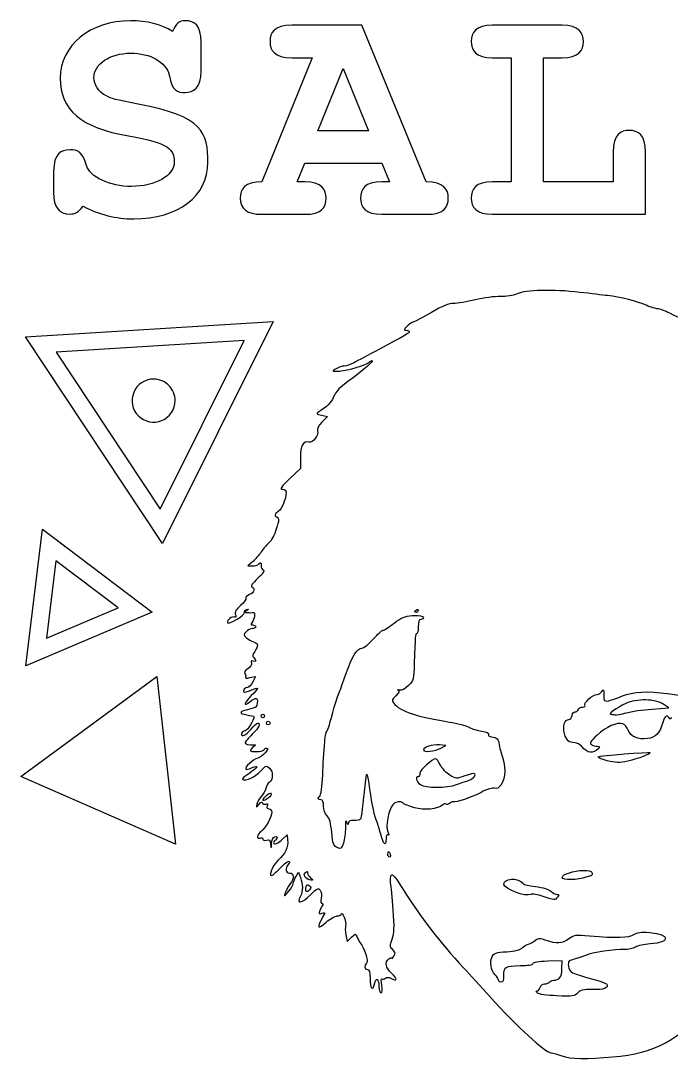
# Model space of a CAD drawing. Header units: millimetres. Extents: x 3 to 91, y 6 to 114.
# Drawn here: x 3.81 to 26.46, y 6.2 to 42.36 of the extents above; entities that cross this region are included whole.
import ezdxf

# ---------------------------------------------------------------- set-up
doc = ezdxf.new("R2010")
doc.units = ezdxf.units.MM
doc.layers.add('Layer_1', color=7, linetype='CONTINUOUS')

msp = doc.modelspace()

# ---------------------------------------------------------------- linework, layer by layer
at = {"layer": 'Layer_1', "color": 7}
for points in [[(17.929562, 36.74623), (15.683071, 42.19877), (13.244668, 42.19877)], [(22.655028, 42.19877), (20.239204, 42.19877)], [(10.088359, 40.61832), (10.088359, 41.61175)], [(13.244668, 41.06988), (13.955869, 41.06988), (12.206089, 36.74623)], [(20.239204, 41.06988), (20.882671, 41.06988), (20.882671, 36.74623), (20.239204, 36.74623)], [(24.438675, 37.78481), (24.438675, 36.74623), (22.011561, 36.74623), (22.011561, 41.06988), (22.655028, 41.06988)], [(25.567565, 35.61734), (25.567565, 37.78481)], [(13.696224, 36.74623), (13.43658, 36.74623), (13.696224, 37.40099), (16.382983, 37.40099), (16.642627, 36.74623), (16.382983, 36.74623)], [(4.951909, 37.11876), (4.951909, 36.3737)], [(12.194801, 35.61734), (13.696224, 35.61734)], [(16.382983, 35.61734), (17.95214, 35.61734)], [(20.239204, 35.61734), (25.567565, 35.61734)], [(14.279749, 28.62338), (14.485421, 28.57893), (14.293184, 28.3805)], [(13.545426, 27.15008), (13.545426, 26.76974), (13.170256, 26.40852)], [(11.873694, 23.51361), (11.710913, 23.37408), (11.86956, 23.37408)], [(11.785844, 19.48543), (11.985832, 19.52781), (11.89023, 19.33712)], [(26.33586, 18.93353), (26.724467, 18.8803), (26.724467, 19.09993)], [(25.792224, 18.39196), (26.382369, 18.43175), (26.200985, 18.55422)], [(18.437634, 17.02977), (18.611267, 17.12589), (18.390092, 17.14449), (18.390092, 17.14449)], [(23.341728, 17.08868), (23.341211, 17.0892)], [(12.924792, 13.86355), (13.078788, 14.01703), (13.098942, 13.83978)], [(14.637349, 14.09558), (14.636316, 14.0961)], [(16.590719, 13.33335), (16.590202, 13.33335)], [(13.387297, 12.55614), (13.474113, 12.71169), (13.547493, 12.52513)], [(13.740763, 12.21094), (13.74128, 12.21094)], [(15.128792, 10.52836), (15.17065, 10.30408), (15.320512, 10.44464)], [(22.653914, 9.34548), (22.656498, 9.62144), (22.161438, 9.6111)]]:
    msp.add_lwpolyline(points, dxfattribs=at)
for points in [[(15.920138, 38.52988), (14.14778, 38.52988), (15.039603, 40.69735)], [(10.325426, 37.42356)], [(18.697207, 36.18179)], [(21.948014, 32.96833)], [(12.591517, 31.887115), (8.739195, 24.151338), (3.966025, 31.35554)], [(11.59161, 31.224168), (5.040373, 30.820224), (8.665242, 25.348551)], [(8.432324, 29.88113)], [(4.562689, 24.653474), (8.385711, 21.769929), (3.977195, 19.900793)], [(5.031395, 23.548633), (4.699632, 20.859392), (7.19457, 21.917206)], [(17.629415, 21.85893)], [(17.436145, 21.64757)], [(8.544759, 19.529815), (9.192265, 13.684184), (3.806038, 16.046313)], [(25.573116, 18.70925)], [(12.238529, 18.21419)], [(12.425081, 17.96511)], [(18.264518, 16.65977)], [(25.71936, 16.87577)], [(12.502079, 15.46294)], [(16.615007, 13.42689)], [(13.776937, 12.73391)], [(23.383069, 12.7768)], [(20.958411, 12.46881)], [(13.778487, 12.26779)], [(25.361243, 10.61621)]]:
    msp.add_lwpolyline(points, close=True, dxfattribs=at)
for points in [[(7.627379, 42.35681), (6.227555, 42.35681), (5.177687, 41.49886), (5.177687, 40.35868)], [(9.094936, 41.98428), (8.699824, 42.23264), (8.203113, 42.35681), (7.627379, 42.35681)], [(9.535203, 42.35681), (9.309425, 42.35681), (9.207825, 42.26651), (9.094936, 41.98428)], [(10.088359, 41.61175), (10.088359, 42.19877), (9.862581, 42.35681), (9.535203, 42.35681)], [(13.244668, 42.19877), (12.623779, 42.19877), (12.488312, 41.93912), (12.488312, 41.63432)], [(20.239204, 42.19877), (19.640892, 42.19877), (19.494136, 41.95041), (19.494136, 41.63432)], [(23.400096, 41.63432), (23.400096, 41.92784), (23.25334, 42.19877), (22.655028, 42.19877)], [(12.488312, 41.63432), (12.488312, 41.32952), (12.635068, 41.06988), (13.244668, 41.06988)], [(19.494136, 41.63432), (19.494136, 41.34081), (19.640892, 41.06988), (20.239204, 41.06988)], [(22.655028, 41.06988), (23.242051, 41.06988), (23.400096, 41.31823), (23.400096, 41.63432)], [(6.351733, 40.36997), (6.351733, 40.85539), (6.916178, 41.22792), (7.627379, 41.22792)], [(7.627379, 41.22792), (8.327291, 41.22792), (8.869158, 40.92312), (8.970758, 40.47157)], [(9.535203, 39.86197), (9.806137, 39.86197), (10.088359, 39.99743), (10.088359, 40.61832)], [(5.177687, 40.35868), (5.177687, 39.25237), (5.888888, 38.63148), (7.559645, 38.34925)], [(6.769422, 39.74908), (6.521066, 39.87326), (6.351733, 40.1329), (6.351733, 40.36997)], [(8.970758, 40.47157), (9.094936, 39.88454), (9.25298, 39.86197), (9.535203, 39.86197)], [(7.898312, 39.45557), (7.051645, 39.61361), (6.9952, 39.63619), (6.769422, 39.74908)], [(10.325426, 37.42356), (10.325426, 38.46214), (10.144803, 39.03788), (7.898312, 39.45557)], [(7.559645, 38.34925), (8.982047, 38.1009), (9.15138, 37.87512), (9.15138, 37.44614)], [(25.00312, 38.54117), (24.709608, 38.54117), (24.438675, 38.41699), (24.438675, 37.78481)], [(25.567565, 37.78481), (25.567565, 38.38312), (25.30792, 38.54117), (25.00312, 38.54117)], [(5.516354, 37.86383), (5.211554, 37.86383), (4.951909, 37.72836), (4.951909, 37.11876)], [(6.092088, 37.32196), (5.945333, 37.82996), (5.775999, 37.86383), (5.516354, 37.86383)], [(7.661245, 36.58819), (6.916178, 36.58819), (6.204977, 36.91556), (6.092088, 37.32196)], [(9.15138, 37.44614), (9.15138, 36.96072), (8.496624, 36.58819), (7.661245, 36.58819)], [(7.740268, 35.4593), (9.286847, 35.4593), (10.325426, 36.24952), (10.325426, 37.42356)], [(12.206089, 36.74623), (11.607778, 36.74623), (11.449733, 36.49787), (11.449733, 36.18179)], [(14.441292, 36.18179), (14.441292, 36.4753), (14.294536, 36.74623), (13.696224, 36.74623)], [(16.382983, 36.74623), (15.784671, 36.74623), (15.637915, 36.49787), (15.637915, 36.18179)], [(18.697207, 36.18179), (18.697207, 36.48659), (18.539163, 36.74623), (17.929562, 36.74623)], [(20.239204, 36.74623), (19.640892, 36.74623), (19.494136, 36.49787), (19.494136, 36.18179)], [(4.951909, 36.3737), (4.951909, 35.8657), (5.132532, 35.62863), (5.527643, 35.62863)], [(11.449733, 36.18179), (11.449733, 35.80925), (11.698089, 35.61734), (12.194801, 35.61734)], [(13.696224, 35.61734), (14.271958, 35.61734), (14.441292, 35.85441), (14.441292, 36.18179)], [(15.637915, 36.18179), (15.637915, 35.87698), (15.807249, 35.61734), (16.382983, 35.61734)], [(17.95214, 35.61734), (18.527874, 35.61734), (18.697207, 35.85441), (18.697207, 36.18179)], [(19.494136, 36.18179), (19.494136, 35.87698), (19.66347, 35.61734), (20.239204, 35.61734)], [(5.527643, 35.62863), (5.708266, 35.62863), (5.787288, 35.67383), (5.979199, 35.89956)], [(5.979199, 35.89956), (6.532355, 35.60605), (7.130667, 35.4593), (7.740268, 35.4593)], [(21.948014, 32.96833), (21.559635, 32.95969), (21.249925, 32.92014), (21.09432, 32.85154)], [(23.275065, 32.90012), (22.803701, 32.9548), (22.336394, 32.97698), (21.948014, 32.96833)], [(19.638078, 32.6407), (19.347428, 32.5709), (19.005611, 32.51382), (18.878951, 32.51358)], [(20.508309, 32.75542), (20.320229, 32.76242), (19.928738, 32.71039), (19.638078, 32.6407)], [(21.09432, 32.85154), (20.94232, 32.78454), (20.721119, 32.74799), (20.508309, 32.75542)], [(24.238831, 32.78798), (24.084951, 32.80608), (23.651215, 32.85647), (23.275065, 32.90012)], [(25.592753, 32.4495), (25.289733, 32.58354), (24.68066, 32.736), (24.238831, 32.78798)], [(18.113623, 32.20507), (17.819393, 32.03576), (17.528504, 31.88158), (17.466634, 31.86194)], [(18.878951, 32.51358), (18.716901, 32.51327), (18.490043, 32.42164), (18.113623, 32.20507)], [(25.989628, 32.32651), (25.924428, 32.32651), (25.745713, 32.38188), (25.592753, 32.4495)], [(26.410274, 32.17303), (26.243884, 32.25733), (26.054808, 32.32651), (25.989628, 32.32651)], [(17.466634, 31.86194), (17.404734, 31.84234), (17.303975, 31.77085), (17.242875, 31.70329)], [(27.312545, 31.83507), (27.355645, 31.76527), (26.816394, 31.96723), (26.410274, 32.17303)], [(17.337443, 31.53379), (17.337023, 31.47889), (17.159219, 31.37423), (16.28066, 30.91006)], [(17.242875, 31.70329), (17.142485, 31.59236), (17.141427, 31.5803), (17.234607, 31.5803)], [(17.234607, 31.5803), (17.291207, 31.5803), (17.337663, 31.55939), (17.337443, 31.53379)], [(16.28066, 30.91006), (15.92161, 30.72037), (15.531373, 30.51388), (15.413013, 30.45117)], [(14.912785, 30.16178), (15.198605, 30.17548), (15.829578, 30.36311), (15.935978, 30.46616)], [(15.413013, 30.45117), (15.294653, 30.38847), (15.140625, 30.33611), (15.070915, 30.3349)], [(16.042948, 30.52352), (16.116648, 30.52352), (15.730277, 30.17916), (15.348417, 29.90444)], [(15.935978, 30.46616), (15.968478, 30.49766), (16.016528, 30.52352), (16.042948, 30.52352)], [(14.788761, 30.24033), (14.636742, 30.15023), (14.639135, 30.14858), (14.912785, 30.16178)], [(15.070915, 30.3349), (15.001215, 30.3339), (14.874241, 30.29103), (14.788761, 30.24033)], [(8.432324, 29.88113), (8.128977, 29.88113), (7.8555, 29.698399), (7.739414, 29.418143)], [(8.962654, 29.66146), (8.822001, 29.802113), (8.631236, 29.88113), (8.432324, 29.88113)], [(9.182324, 29.13113), (9.182324, 29.330043), (9.103306, 29.520808), (8.962654, 29.66146)], [(15.348417, 29.90444), (14.892788, 29.57665), (14.789113, 29.47199), (14.689543, 29.23936)], [(7.739414, 29.418143), (7.623328, 29.137887), (7.687495, 28.815299), (7.901993, 28.6008)], [(8.719336, 28.438221), (8.999592, 28.554306), (9.182324, 28.827784), (9.182324, 29.13113)], [(14.689543, 29.23936), (14.611543, 29.05713), (14.476144, 28.92211), (14.189315, 28.74068)], [(7.901993, 28.6008), (8.116492, 28.386302), (8.43908, 28.322135), (8.719336, 28.438221)], [(14.189315, 28.74068), (14.084605, 28.67448), (14.093149, 28.66354), (14.279749, 28.62338)], [(14.293184, 28.3805), (14.172495, 28.25598), (14.114922, 28.14524), (14.138672, 28.08336)], [(14.138672, 28.08336), (14.195572, 27.935), (13.984013, 27.64797), (13.844633, 27.68442)], [(13.844633, 27.68442), (13.643143, 27.73712), (13.545426, 27.56222), (13.545426, 27.15008)], [(13.170256, 26.40852), (12.877886, 26.12685), (12.823202, 26.04731), (12.921692, 26.04731)], [(12.921692, 26.04731), (13.000692, 26.04731), (13.047486, 26.00628), (13.047266, 25.93827)], [(13.047266, 25.93827), (13.046526, 25.6971), (12.913483, 25.37324), (12.771313, 25.26648)], [(12.771313, 25.26648), (12.638124, 25.16645), (12.63242, 25.14485), (12.71912, 25.08147)], [(12.71912, 25.08147), (12.80812, 25.01637), (12.806368, 24.97691), (12.705168, 24.65514)], [(12.705168, 24.65514), (12.643768, 24.46004), (12.534452, 24.25295), (12.461772, 24.19471)], [(12.182719, 23.87121), (12.102119, 23.75153), (11.963124, 23.59038), (11.873694, 23.51361)], [(12.461772, 24.19471), (12.389072, 24.13651), (12.263339, 23.9909), (12.182719, 23.87121)], [(12.10262, 23.44798), (12.16062, 23.50598), (12.177551, 23.49354), (12.177551, 23.39114)], [(11.86956, 23.37408), (11.95676, 23.37389), (12.06158, 23.40698), (12.10262, 23.44798)], [(12.255066, 23.22681), (12.304366, 23.20601), (12.230481, 23.09976), (12.053011, 22.93587)], [(12.177551, 23.39114), (12.177551, 23.31874), (12.212366, 23.24483), (12.255066, 23.22681)], [(12.053011, 22.93587), (11.879541, 22.77569), (11.802766, 22.66619), (11.850956, 22.64751)], [(11.850956, 22.64751), (11.983406, 22.59621), (11.936507, 22.44079), (11.769307, 22.37725)], [(11.648385, 22.25529), (11.669285, 22.22149), (11.58625, 22.10637), (11.4639, 21.99897)], [(11.769307, 22.37725), (11.681808, 22.34395), (11.627505, 22.28904), (11.648385, 22.25529)], [(11.002946, 21.39694), (11.034046, 21.30694), (11.623723, 21.66882), (11.602393, 21.76488)], [(11.4639, 21.99897), (11.29846, 21.85372), (11.251645, 21.77149), (11.280965, 21.6791)], [(11.602393, 21.76488), (11.593393, 21.80328), (11.628607, 21.84767), (11.679907, 21.86307)], [(11.679907, 21.82483), (11.600907, 21.76893), (11.605613, 21.75793), (11.710913, 21.75093)], [(11.679907, 21.86307), (11.762807, 21.88807), (11.762807, 21.88342), (11.679907, 21.82483)], [(11.710913, 21.75093), (11.779313, 21.74693), (11.86804, 21.74694), (11.9078, 21.75144)], [(11.9078, 21.75144), (11.9883, 21.76144), (11.949823, 21.5272), (11.849923, 21.39953)], [(17.522961, 21.78503), (17.522961, 21.80013), (17.55129, 21.82998), (17.58549, 21.85118)], [(17.58549, 21.75765), (17.55129, 21.75765), (17.522961, 21.76993), (17.522961, 21.78503)], [(17.58549, 21.85118), (17.60259, 21.86178), (17.61814, 21.86388), (17.629415, 21.85893)], [(17.647502, 21.82379), (17.647502, 21.78759), (17.61969, 21.75765), (17.58549, 21.75765)], [(17.629415, 21.85893), (17.64069, 21.85398), (17.647502, 21.84199), (17.647502, 21.82379)], [(11.260295, 21.59176), (11.179895, 21.64146), (10.972686, 21.48464), (11.002946, 21.39694)], [(11.280965, 21.6791), (11.303965, 21.6064), (11.295295, 21.57015), (11.260295, 21.59176)], [(11.849923, 21.39953), (11.806723, 21.34433), (11.818014, 21.32201), (11.889714, 21.32201)], [(16.42122, 21.13598), (16.45682, 21.13598), (16.6321, 21.2487), (16.81086, 21.38661)], [(16.81086, 21.38661), (17.046742, 21.56859), (17.189159, 21.63726), (17.436145, 21.64757)], [(17.436145, 21.64757), (17.518474, 21.65101), (17.612074, 21.64834), (17.725016, 21.64086)], [(17.741036, 21.50908), (17.673736, 21.50908), (17.647502, 21.44011), (17.647502, 21.26052)], [(17.725016, 21.64086), (17.857376, 21.63186), (17.872306, 21.50908), (17.741036, 21.50908)], [(11.657686, 21.08327), (11.561186, 20.9766), (11.561788, 20.96258), (11.663888, 20.87295)], [(11.876278, 21.19747), (11.813178, 21.19747), (11.714556, 21.14613), (11.657686, 21.08327)], [(11.990999, 21.25948), (11.990999, 21.22528), (11.939388, 21.19747), (11.876278, 21.19747)], [(11.889714, 21.32201), (11.945113, 21.32201), (11.990999, 21.29368), (11.990999, 21.25948)], [(16.084806, 20.82644), (16.234106, 20.99666), (16.3856, 21.13598), (16.42122, 21.13598)], [(17.597892, 21.01144), (17.546592, 21.01144), (17.540542, 20.93987), (17.510042, 19.97429)], [(17.647502, 21.26052), (17.647502, 21.12374), (17.625192, 21.01144), (17.597892, 21.01144)], [(11.663888, 20.87295), (11.723987, 20.82015), (11.836028, 20.7579), (11.912968, 20.73445)], [(11.912968, 20.73445), (12.078608, 20.68395), (12.089619, 20.5934), (11.952759, 20.39804)], [(15.688965, 20.51534), (15.758865, 20.51608), (15.932276, 20.65253), (16.084806, 20.82644)], [(11.952759, 20.39804), (11.878859, 20.29251), (11.870236, 20.23617), (11.921236, 20.18513)], [(15.128792, 19.61256), (15.328012, 20.20562), (15.518405, 20.51286), (15.688965, 20.51534)], [(11.839587, 19.99651), (11.862787, 19.93601), (11.817277, 19.86244), (11.715047, 19.79549)], [(11.896948, 20.05594), (11.831048, 20.08124), (11.813887, 20.06301), (11.839587, 19.99651)], [(11.921236, 20.18513), (12.020536, 20.08583), (12.007148, 20.01366), (11.896948, 20.05594)], [(17.510042, 19.97429), (17.493142, 19.43855), (17.480701, 19.3918), (17.309021, 19.21258)], [(11.715047, 19.79549), (11.599327, 19.71969), (11.571405, 19.66831), (11.616345, 19.61411)], [(11.616345, 19.61411), (11.650845, 19.57251), (11.658282, 19.51662), (11.632882, 19.49008)], [(14.904517, 18.99089), (14.935817, 19.05929), (15.036902, 19.33899), (15.128792, 19.61256)], [(11.632882, 19.49008), (11.607582, 19.46358), (11.676154, 19.46153), (11.785844, 19.48543)], [(11.89023, 19.33712), (11.83793, 19.23213), (11.75665, 19.14644), (11.70988, 19.14644)], [(17.309021, 19.21258), (17.183791, 19.08185), (17.085966, 19.03123), (16.998446, 19.05238)], [(11.70988, 19.14644), (11.62068, 19.14644), (11.52314, 19.03346), (11.57087, 18.98572)], [(11.835453, 18.86222), (11.580864, 18.60764), (11.54377, 18.45697), (11.78171, 18.64414)], [(11.57087, 18.98572), (11.58617, 18.97042), (11.700695, 19.0007), (11.825635, 19.0529)], [(11.78171, 18.64414), (12.00066, 18.81637), (12.065222, 18.80684), (12.041642, 18.60487)], [(11.825635, 19.0529), (11.950565, 19.1051), (12.053011, 19.13258), (12.053011, 19.11388)], [(12.053011, 19.11388), (12.053011, 19.09518), (11.955153, 18.98191), (11.835453, 18.86222)], [(14.555701, 17.84109), (14.607801, 18.08325), (14.841247, 18.85268), (14.904517, 18.99089)], [(16.867187, 18.85808), (16.727258, 18.72839), (16.715536, 18.69191), (16.786056, 18.60693)], [(16.950903, 19.04618), (17.008203, 19.02008), (16.983887, 18.96634), (16.867187, 18.85808)], [(16.998446, 19.05238), (16.928046, 19.06938), (16.906703, 19.06668), (16.950903, 19.04618)], [(23.456449, 18.53149), (23.405449, 18.61409), (23.726866, 18.89262), (23.877096, 18.8958)], [(23.877096, 18.8958), (23.935295, 18.8968), (24.011228, 18.94656), (24.046077, 19.00639)], [(24.046077, 19.00639), (24.097277, 19.09429), (24.110107, 19.07067), (24.111707, 18.88134)], [(24.111707, 18.88134), (24.112707, 18.65838), (24.121636, 18.64832), (24.284306, 18.68393)], [(24.284306, 18.68393), (24.378306, 18.70453), (24.59496, 18.78081), (24.76593, 18.85291)], [(24.76593, 18.85291), (25.10862, 18.9974), (25.666531, 19.02581), (26.33586, 18.93353)], [(12.041642, 18.60487), (12.025142, 18.46368), (11.981875, 18.42805), (11.774475, 18.38524)], [(16.786056, 18.60693), (17.033645, 18.30861), (17.536108, 18.13717), (18.735807, 17.94134)], [(23.220288, 18.36871), (23.240088, 18.42031), (23.310615, 18.46276), (23.377384, 18.46276)], [(23.377384, 18.46276), (23.450484, 18.46276), (23.482159, 18.48989), (23.456449, 18.53149)], [(24.877551, 18.58316), (24.551002, 18.42762), (24.244765, 18.21368), (24.348385, 18.21368)], [(25.573116, 18.70925), (25.325394, 18.71461), (25.066466, 18.67316), (24.877551, 18.58316)], [(26.200985, 18.55422), (26.05741, 18.6514), (25.820838, 18.7039), (25.573116, 18.70925)], [(11.774475, 18.38524), (11.421425, 18.31244), (11.38361, 18.23722), (11.67629, 18.19042)], [(11.928471, 18.12738), (11.928471, 17.99625), (11.718632, 17.66278), (11.619963, 17.63697)], [(11.67629, 18.19042), (11.8152, 18.16822), (11.928471, 18.13978), (11.928471, 18.12738)], [(12.176001, 18.15166), (12.176001, 18.18586), (12.204329, 18.21419), (12.238529, 18.21419)], [(12.238529, 18.08965), (12.204329, 18.08965), (12.176001, 18.11746), (12.176001, 18.15166)], [(12.238529, 18.21419), (12.272729, 18.21419), (12.300541, 18.18586), (12.300541, 18.15166)], [(12.300541, 18.15166), (12.300541, 18.11746), (12.272729, 18.08965), (12.238529, 18.08965)], [(22.898861, 18.02764), (22.946561, 18.02764), (22.995174, 18.09018), (23.006864, 18.16717)], [(23.006864, 18.16717), (23.018664, 18.24407), (23.063283, 18.30006), (23.106083, 18.29119)], [(23.106083, 18.29119), (23.148983, 18.28219), (23.200518, 18.31711), (23.220288, 18.36871)], [(24.348385, 18.21368), (24.384385, 18.21368), (24.451156, 18.20235), (24.496696, 18.18835)], [(24.496696, 18.18835), (24.542196, 18.17435), (24.719491, 18.2055), (24.89047, 18.2576)], [(24.89047, 18.2576), (25.06144, 18.3097), (25.467374, 18.37018), (25.792224, 18.39196)], [(26.38702, 18.08293), (26.30842, 18.21003), (26.232278, 18.15334), (26.166878, 17.9186)], [(26.475903, 18.08965), (26.442603, 18.03565), (26.41742, 18.03403), (26.38702, 18.08293)], [(11.820984, 17.68503), (11.926944, 17.80471), (12.03647, 17.90258), (12.06438, 17.90258)], [(12.06438, 17.90258), (12.179, 17.90258), (12.100719, 17.74924), (11.866459, 17.51501)], [(12.362553, 17.9031), (12.362553, 17.9373), (12.390881, 17.96511), (12.425081, 17.96511)], [(12.425081, 17.84109), (12.390881, 17.84109), (12.362553, 17.8689), (12.362553, 17.9031)], [(12.425081, 17.96511), (12.459281, 17.96511), (12.487093, 17.9373), (12.487093, 17.9031)], [(12.487093, 17.9031), (12.487093, 17.8689), (12.459281, 17.84109), (12.425081, 17.84109)], [(14.465267, 17.6132), (14.496567, 17.6529), (14.537301, 17.7556), (14.555701, 17.84109)], [(18.735807, 17.94134), (19.009367, 17.89674), (19.316256, 17.81464), (19.417936, 17.75892)], [(19.417936, 17.75892), (19.519606, 17.70322), (19.720094, 17.63992), (19.863904, 17.61836)], [(22.743831, 17.5362), (22.672431, 17.80158), (22.743671, 18.02764), (22.898861, 18.02764)], [(24.774715, 17.87881), (24.575655, 17.94201), (24.192326, 17.7743), (23.880196, 17.48711)], [(24.964368, 17.65505), (24.925768, 17.75738), (24.840465, 17.85794), (24.774715, 17.87881)], [(26.166878, 17.9186), (26.067678, 17.56246), (25.91265, 17.4012), (25.633061, 17.36463)], [(11.493355, 17.53568), (11.493355, 17.40651), (11.629014, 17.46812), (11.820984, 17.68503)], [(11.619963, 17.63697), (11.550163, 17.61877), (11.493355, 17.57313), (11.493355, 17.53568)], [(11.866459, 17.51501), (11.729679, 17.37824), (11.617896, 17.24185), (11.617896, 17.21167)], [(14.32109, 16.10011), (14.38699, 17.33247), (14.406737, 17.53891), (14.465267, 17.6132)], [(19.863904, 17.61836), (20.028084, 17.59376), (20.115191, 17.55184), (20.097481, 17.50571)], [(20.097481, 17.50571), (20.081681, 17.46451), (20.128722, 17.42769), (20.204451, 17.42199)], [(20.204451, 17.42199), (20.376561, 17.40909), (20.447029, 17.33725), (20.471619, 17.15017)], [(23.113835, 17.2189), (22.899275, 17.2189), (22.808141, 17.2974), (22.743831, 17.5362)], [(23.880196, 17.48711), (23.638726, 17.26494), (23.601851, 17.20444), (23.678141, 17.15586)], [(25.633061, 17.36463), (25.297611, 17.32073), (25.049878, 17.42852), (24.964368, 17.65505)], [(11.617896, 17.21167), (11.617896, 17.15787), (11.743981, 17.13321), (11.928471, 17.15121)], [(11.912968, 17.07369), (11.853068, 17.02629), (11.803931, 16.97), (11.803931, 16.94812)], [(11.928471, 17.15121), (12.002071, 17.15821), (11.998868, 17.14189), (11.912968, 17.07369)], [(12.368754, 17.03235), (12.492004, 17.03235), (12.217602, 16.71836), (12.060763, 16.67992)], [(12.270569, 16.97034), (12.291769, 17.00454), (12.335754, 17.03235), (12.368754, 17.03235)], [(18.390092, 17.14449), (18.140762, 17.16539), (17.834054, 17.06894), (17.834054, 16.96982)], [(17.834054, 16.96982), (17.834054, 16.87612), (18.232274, 16.91577), (18.437634, 17.02977)], [(20.471619, 17.15017), (20.482419, 17.06818), (20.505495, 16.9591), (20.523295, 16.90781)], [(23.341211, 17.0892), (23.276411, 17.1607), (23.174135, 17.2189), (23.113835, 17.2189)], [(23.914819, 17.01117), (23.7266, 16.82296), (23.562047, 16.84524), (23.341728, 17.08868)], [(23.678141, 17.15586), (23.729441, 17.12316), (23.822557, 17.096), (23.884847, 17.0954)], [(23.884847, 17.0954), (23.979447, 17.09466), (23.984319, 17.08077), (23.914819, 17.01117)], [(12.060763, 16.67992), (11.890333, 16.63812), (11.585764, 16.36013), (11.645284, 16.30061)], [(11.803931, 16.94812), (11.803931, 16.88272), (12.228949, 16.90304), (12.270569, 16.97034)], [(18.264518, 16.65977), (18.144888, 16.65977), (17.709513, 16.26893), (17.709513, 16.1616)], [(18.421098, 16.44066), (18.356198, 16.56115), (18.285798, 16.65977), (18.264518, 16.65977)], [(20.523295, 16.90781), (20.707575, 16.37418), (20.706634, 16.02859), (20.520194, 15.74044)], [(24.223844, 16.59465), (24.027755, 16.64575), (23.887882, 16.70535), (23.912752, 16.72746)], [(23.912752, 16.72746), (23.959252, 16.76886), (25.68244, 16.91028), (25.71936, 16.87577)], [(25.71936, 16.87577), (25.76366, 16.83437), (25.306599, 16.65977), (24.952999, 16.58277)], [(11.599292, 15.92493), (11.740742, 15.90483), (12.062358, 16.09975), (12.246798, 16.31715)], [(11.645284, 16.30061), (11.664184, 16.28171), (11.753155, 16.29993), (11.843205, 16.34092)], [(11.843205, 16.34092), (12.118774, 16.46648), (12.078042, 16.3717), (11.762073, 16.1523)], [(12.246798, 16.31715), (12.347438, 16.43578), (12.356861, 16.43631), (12.47314, 16.3311)], [(12.47314, 16.3311), (12.60551, 16.21131), (12.594994, 15.91957), (12.455054, 15.83656)], [(18.753377, 16.08874), (18.635467, 16.16154), (18.485988, 16.32017), (18.421098, 16.44066)], [(24.952999, 16.58277), (24.636309, 16.51387), (24.526904, 16.51565), (24.223844, 16.59465)], [(11.762073, 16.1523), (11.503543, 15.97283), (11.481072, 15.94175), (11.599292, 15.92493)], [(14.224455, 15.36424), (14.256655, 15.37564), (14.29999, 15.70686), (14.32109, 16.10011)], [(15.807821, 15.92906), (15.714721, 14.99541), (15.666125, 14.60848), (15.636255, 14.56015)], [(15.96285, 15.61797), (15.88695, 16.16029), (15.840271, 16.25453), (15.807821, 15.92906)], [(17.647502, 16.03758), (17.534152, 16.03758), (17.583066, 15.85997), (17.723466, 15.76163)], [(17.709513, 16.1616), (17.709513, 16.0934), (17.681702, 16.03758), (17.647502, 16.03758)], [(19.274276, 16.06652), (18.973006, 15.95818), (18.964117, 15.95858), (18.753377, 16.08874)], [(19.617924, 16.1399), (19.597624, 16.1602), (19.442856, 16.12712), (19.274276, 16.06652)], [(19.370911, 15.89444), (19.5234, 15.93084), (19.675734, 16.08209), (19.617924, 16.1399)], [(12.337231, 15.62934), (12.314931, 15.54054), (12.244512, 15.41153), (12.180652, 15.34305)], [(12.455054, 15.83656), (12.412554, 15.81136), (12.359511, 15.71817), (12.337231, 15.62934)], [(16.215031, 14.45215), (16.126931, 14.65685), (16.04344, 15.04181), (15.96285, 15.61797)], [(17.723466, 15.76163), (17.904926, 15.63453), (18.648645, 15.63718), (18.983854, 15.76576)], [(18.983854, 15.76576), (19.120634, 15.81836), (19.295011, 15.87634), (19.370911, 15.89444)], [(20.310388, 15.63657), (20.238688, 15.65937), (20.051038, 15.60125), (19.835999, 15.48929)], [(20.520194, 15.74044), (20.456995, 15.64274), (20.392298, 15.61058), (20.310388, 15.63657)], [(12.180652, 15.34305), (12.116852, 15.27455), (12.04939, 15.15808), (12.03079, 15.08415)], [(12.425081, 15.29189), (12.226382, 15.14201), (12.174837, 15.19355), (12.349117, 15.36785)], [(12.349117, 15.36785), (12.404692, 15.42343), (12.464552, 15.45942), (12.502079, 15.46294)], [(12.531018, 15.45519), (12.557118, 15.42909), (12.509531, 15.35556), (12.425081, 15.29189)], [(12.502079, 15.46294), (12.514588, 15.46411), (12.524498, 15.46171), (12.531018, 15.45519)], [(14.259078, 15.22988), (14.156848, 15.22988), (14.130735, 15.33107), (14.224455, 15.36424)], [(14.352096, 15.0118), (14.352096, 15.16379), (14.324178, 15.22988), (14.259078, 15.22988)], [(17.121952, 15.11051), (17.028252, 15.20021), (16.866562, 15.17651), (16.765902, 15.05831)], [(19.835999, 15.48929), (19.487359, 15.30786), (18.973866, 15.13251), (18.868616, 15.15857)], [(12.03079, 15.08415), (11.99729, 14.95111), (11.998052, 14.95078), (12.094352, 15.07382)], [(12.094352, 15.07382), (12.157952, 15.15512), (12.201129, 15.17244), (12.219409, 15.12394)], [(12.219409, 15.12394), (12.234709, 15.08314), (12.287711, 15.06567), (12.337231, 15.08467)], [(12.337231, 15.08467), (12.400331, 15.10887), (12.415908, 15.08874), (12.388908, 15.01904)], [(12.388908, 15.01904), (12.363308, 14.95254), (12.383903, 14.91879), (12.450403, 14.91879)], [(12.450403, 14.91879), (12.505303, 14.91879), (12.550138, 14.86837), (12.550138, 14.80717)], [(14.473535, 14.67281), (14.399235, 14.74711), (14.352096, 14.8788), (14.352096, 15.0118)], [(16.765902, 15.05831), (16.610752, 14.87607), (16.499398, 14.28036), (16.589168, 14.11263)], [(17.514693, 14.95651), (17.331353, 15.01021), (17.154442, 15.07944), (17.121952, 15.11051)], [(18.501196, 15.0547), (18.314926, 14.90011), (17.861253, 14.85508), (17.514693, 14.95651)], [(18.622636, 15.08312), (18.600936, 15.10482), (18.546166, 15.0921), (18.501196, 15.0547)], [(18.738908, 15.10741), (18.696608, 15.07231), (18.644336, 15.06152), (18.622636, 15.08312)], [(18.868616, 15.15857), (18.839416, 15.16557), (18.781178, 15.14251), (18.738908, 15.10741)], [(12.550138, 14.80717), (12.550138, 14.64259), (12.325975, 14.23235), (12.180135, 14.1302)], [(14.636316, 14.0961), (14.606416, 14.42599), (14.561505, 14.58484), (14.473535, 14.67281)], [(15.160315, 14.45215), (15.120715, 14.54285), (15.107439, 14.49211), (15.111739, 14.26405)], [(15.411979, 14.51416), (15.277579, 14.52216), (15.221819, 14.49661), (15.218709, 14.42631)], [(15.636255, 14.56015), (15.616755, 14.52865), (15.515899, 14.50796), (15.411979, 14.51416)], [(12.180135, 14.1302), (12.032165, 14.02656), (12.005469, 13.84731), (12.146029, 13.90128)], [(15.111739, 14.26405), (15.114739, 14.0921), (15.084126, 13.85), (15.043526, 13.72661)], [(15.218709, 14.42631), (15.215709, 14.35291), (15.200715, 14.35975), (15.160315, 14.45215)], [(16.345256, 14.03099), (16.303156, 14.1943), (16.244471, 14.38375), (16.215031, 14.45215)], [(16.589168, 14.11263), (16.638468, 14.02053), (16.641336, 13.98548), (16.597437, 14.0129)], [(12.146029, 13.90128), (12.197329, 13.92098), (12.239563, 13.90427), (12.239563, 13.86407)], [(12.239563, 13.86407), (12.239563, 13.82027), (12.287412, 13.80613), (12.359452, 13.82893)], [(12.359452, 13.82893), (12.455252, 13.85933), (12.484807, 13.83224), (12.505697, 13.69354)], [(12.540837, 13.71524), (12.545837, 13.82469), (12.591503, 13.9262), (12.643673, 13.94624)], [(12.612667, 13.73901), (12.612667, 13.64411), (12.767443, 13.70614), (12.924792, 13.86355)], [(12.674679, 13.83048), (12.640479, 13.80938), (12.612667, 13.76811), (12.612667, 13.73901)], [(12.643673, 13.94624), (12.747233, 13.98594), (12.772628, 13.89102), (12.674679, 13.83048)], [(13.098942, 13.83978), (13.126942, 13.59453), (13.00734, 13.33428), (12.77028, 13.12613)], [(14.823901, 13.57107), (14.697371, 13.63077), (14.673229, 13.69965), (14.637349, 14.09558)], [(16.528707, 13.86149), (16.528707, 13.59144), (16.436415, 13.67689), (16.345256, 14.03099)], [(16.597437, 14.0129), (16.553337, 14.0402), (16.528707, 13.98658), (16.528707, 13.86149)], [(12.505697, 13.69354), (12.531397, 13.52296), (12.531737, 13.52336), (12.540837, 13.71524)], [(15.043526, 13.72661), (14.975326, 13.5199), (14.958031, 13.50778), (14.823901, 13.57107)], [(16.590202, 13.33335), (16.590202, 13.38465), (16.601507, 13.42689), (16.615007, 13.42689)], [(16.615007, 13.42689), (16.628406, 13.42689), (16.655251, 13.38475), (16.674951, 13.33335)], [(12.77028, 13.12613), (12.55046, 12.93312), (12.387744, 12.46244), (12.597164, 12.62539)], [(12.91084, 12.92046), (13.02355, 13.03608), (13.133489, 13.11278), (13.155269, 13.09099)], [(13.155269, 13.09099), (13.177069, 13.06919), (13.162163, 13.01829), (13.121163, 12.97782)], [(16.650663, 13.23982), (16.617563, 13.23982), (16.590719, 13.28205), (16.590719, 13.33335)], [(16.674951, 13.33335), (16.694651, 13.28205), (16.684063, 13.23982), (16.650663, 13.23982)], [(12.597164, 12.62539), (12.657064, 12.67199), (12.79812, 12.80485), (12.91084, 12.92046)], [(13.121163, 12.97782), (13.001863, 12.85852), (13.032206, 12.68068), (13.171806, 12.68068)], [(13.171806, 12.68068), (13.331276, 12.68068), (13.335667, 12.49882), (13.181108, 12.30034)], [(13.728361, 12.52772), (13.668061, 12.60032), (13.665993, 12.64115), (13.720093, 12.69567)], [(13.720093, 12.69567), (13.747343, 12.72292), (13.765749, 12.73566), (13.776937, 12.73391)], [(13.776937, 12.73391), (13.788124, 12.73216), (13.79244, 12.71585), (13.79244, 12.6843)], [(13.79244, 12.6843), (13.79244, 12.6385), (13.84116, 12.56384), (13.90096, 12.51842)], [(16.710091, 12.60885), (16.748091, 12.66895), (16.866961, 12.52544), (17.12867, 12.10397)], [(22.659082, 12.52462), (22.673645, 12.65541), (23.080221, 12.76413), (23.383069, 12.7768)], [(23.383069, 12.7768), (23.564777, 12.7844), (23.709147, 12.75735), (23.709147, 12.68016)], [(23.709147, 12.68016), (23.709147, 12.62886), (23.681335, 12.58436), (23.647135, 12.58146)], [(13.181108, 12.30034), (13.117408, 12.21884), (13.04306, 12.08197), (13.01626, 11.99648)], [(13.132015, 12.03679), (13.222515, 12.14432), (13.29772, 12.27), (13.29893, 12.31636)], [(13.29893, 12.31636), (13.29993, 12.36266), (13.339797, 12.47065), (13.387297, 12.55614)], [(13.547493, 12.52513), (13.637493, 12.29732), (13.63836, 12.04602), (13.549561, 11.88021)], [(13.909229, 12.43367), (13.853529, 12.43292), (13.772141, 12.47502), (13.728361, 12.52772)], [(13.90096, 12.51842), (13.99756, 12.44512), (13.998628, 12.43547), (13.909229, 12.43367)], [(16.687354, 12.33807), (16.670554, 12.44065), (16.680491, 12.56265), (16.710091, 12.60885)], [(16.77572, 11.3991), (16.74412, 11.81294), (16.704153, 12.23548), (16.687354, 12.33807)], [(20.631816, 12.28432), (20.631816, 12.39934), (20.789098, 12.47559), (20.958411, 12.46881)], [(20.958411, 12.46881), (21.014848, 12.46655), (21.072649, 12.45488), (21.126359, 12.43263)], [(21.126359, 12.43263), (21.230489, 12.38953), (21.315495, 12.3318), (21.315495, 12.30448)], [(21.315495, 12.30448), (21.315495, 12.27718), (21.50278, 12.23482), (21.73149, 12.21042)], [(23.491589, 12.53754), (23.24194, 12.43425), (22.648022, 12.42506), (22.659082, 12.52462)], [(23.647135, 12.58146), (23.612935, 12.57846), (23.542879, 12.55874), (23.491589, 12.53754)], [(13.01626, 11.99648), (12.97086, 11.85182), (12.978915, 11.8548), (13.132015, 12.03679)], [(13.549561, 11.88021), (13.392731, 11.58715), (13.597046, 11.61704), (13.909745, 11.93292)], [(13.852901, 12.08743), (13.762301, 11.97832), (13.703863, 12.04254), (13.740763, 12.21094)], [(13.74128, 12.21094), (13.74828, 12.24289), (13.760513, 12.26172), (13.778487, 12.26779)], [(13.778487, 12.26779), (13.796461, 12.27385), (13.820139, 12.26735), (13.850834, 12.24815)], [(13.850834, 12.24815), (13.927434, 12.20025), (13.927801, 12.17734), (13.852901, 12.08743)], [(13.909745, 11.93292), (14.119205, 12.14448), (14.165366, 12.16714), (14.230656, 12.08847)], [(14.230656, 12.08847), (14.275556, 12.03447), (14.291313, 11.91949), (14.269413, 11.80993)], [(17.12867, 12.10397), (17.71084, 11.16644), (18.398691, 10.27451), (19.2288, 9.38062)], [(21.57181, 11.93706), (21.40291, 11.84256), (20.631816, 12.12735), (20.631816, 12.28432)], [(22.000724, 11.86936), (21.803124, 11.93756), (21.62336, 11.96596), (21.57181, 11.93706)], [(21.73149, 12.21042), (22.00274, 12.18132), (22.190409, 12.12582), (22.271509, 12.05023)], [(22.271509, 12.05023), (22.339909, 11.98653), (22.435903, 11.93396), (22.484932, 11.93396)], [(22.484932, 11.93396), (22.557132, 11.93396), (22.559518, 11.91644), (22.496818, 11.84094)], [(14.269413, 11.80993), (14.246113, 11.69346), (14.257719, 11.62338), (14.300419, 11.62338)], [(14.300419, 11.62338), (14.345619, 11.62338), (14.348687, 11.59737), (14.308687, 11.54587)], [(22.496818, 11.84094), (22.401918, 11.72662), (22.416444, 11.7259), (22.000724, 11.86936)], [(14.207918, 11.35518), (14.175218, 11.26358), (14.191285, 11.24997), (14.293184, 11.28232)], [(14.308687, 11.54587), (14.275687, 11.50317), (14.230098, 11.41726), (14.207918, 11.35518)], [(14.293184, 11.28232), (14.418164, 11.32192), (14.418044, 11.32089), (14.290084, 11.09266)], [(14.831136, 11.18826), (14.910436, 11.18826), (14.976557, 11.2235), (14.977897, 11.2663)], [(14.977897, 11.2663), (14.978897, 11.309), (15.020248, 11.25257), (15.068848, 11.14072)], [(16.743164, 10.38521), (16.816064, 10.59684), (16.82232, 10.78995), (16.77572, 11.3991)], [(14.290084, 11.09266), (14.105624, 10.76425), (14.16083, 10.72007), (14.442529, 10.97071)], [(14.442529, 10.97071), (14.576969, 11.09033), (14.751856, 11.18826), (14.831136, 11.18826)], [(15.068848, 11.14072), (15.117448, 11.02887), (15.141058, 10.89545), (15.121558, 10.84462)], [(15.121558, 10.84462), (15.102058, 10.79382), (15.105292, 10.65162), (15.128792, 10.52836)], [(15.320512, 10.44464), (15.463762, 10.57921), (15.471881, 10.58042), (15.512231, 10.46738)], [(22.894727, 10.39917), (23.074226, 10.53337), (23.122553, 10.53993), (23.615613, 10.49735)], [(23.615613, 10.49735), (24.537432, 10.41775), (25.002989, 10.43174), (25.162288, 10.54334)], [(25.162288, 10.54334), (25.218118, 10.58244), (25.276994, 10.60564), (25.361243, 10.61621)], [(25.361243, 10.61621), (25.445491, 10.62677), (25.554907, 10.62462), (25.711092, 10.61207)], [(25.711092, 10.61207), (26.437051, 10.55377), (26.445343, 10.24847), (25.721944, 10.21261)], [(15.512231, 10.46738), (15.535431, 10.40238), (15.587683, 10.30732), (15.628503, 10.25602)], [(15.628503, 10.25602), (15.776803, 10.06954), (15.918128, 9.61857), (15.849679, 9.55012)], [(16.747298, 10.02968), (16.664098, 10.11278), (16.663564, 10.15442), (16.743164, 10.38521)], [(21.277254, 10.08446), (21.336954, 10.14426), (21.414834, 10.19349), (21.449854, 10.19349)], [(21.449854, 10.19349), (21.484853, 10.19349), (21.589624, 10.24742), (21.682914, 10.3139)], [(21.682914, 10.3139), (21.837944, 10.4243), (21.873743, 10.42751), (22.096842, 10.34801)], [(22.096842, 10.34801), (22.450942, 10.22186), (22.676677, 10.23616), (22.894727, 10.39917)], [(25.721944, 10.21261), (25.519104, 10.20251), (25.289104, 10.15228), (25.210864, 10.10099)], [(16.717843, 9.7191), (16.718583, 9.6576), (16.838846, 9.82813), (16.840316, 9.89325)], [(16.840316, 9.89325), (16.840826, 9.91645), (16.799098, 9.97792), (16.747298, 10.02968)], [(20.326408, 9.14395), (20.179948, 9.30116), (20.132682, 9.59227), (20.223572, 9.77543)], [(20.223572, 9.77543), (20.282272, 9.89367), (20.356008, 9.91785), (20.730518, 9.94441)], [(20.730518, 9.94441), (21.033447, 9.96581), (21.202234, 10.00928), (21.277254, 10.08446)], [(23.506576, 9.82659), (23.446676, 9.79519), (23.277204, 9.73731), (23.129854, 9.69792)], [(24.823808, 10.01934), (24.528348, 10.03334), (23.658575, 9.9061), (23.506576, 9.82659)], [(25.210864, 10.10099), (25.132664, 10.04979), (24.958508, 10.01294), (24.823808, 10.01934)], [(15.849679, 9.55012), (15.753879, 9.45432), (15.769984, 9.32326), (15.877584, 9.32326)], [(16.723527, 9.19252), (16.513377, 9.39795), (16.478192, 9.57498), (16.623792, 9.69585)], [(16.623792, 9.69585), (16.675091, 9.73845), (16.717343, 9.749), (16.717843, 9.7191)], [(21.200773, 9.44625), (20.685664, 9.44525), (20.60063, 9.39585), (20.61993, 9.10932)], [(21.641056, 9.52377), (21.624256, 9.47327), (21.473533, 9.44685), (21.200773, 9.44625)], [(22.161438, 9.6111), (21.831938, 9.6041), (21.658076, 9.57487), (21.641056, 9.52377)], [(23.129854, 9.69792), (22.881345, 9.63152), (22.863461, 9.61288), (22.881291, 9.43747)], [(22.881291, 9.43747), (22.902291, 9.23064), (22.971561, 9.19506), (23.77891, 8.97651)], [(15.877584, 9.32326), (15.947884, 9.32326), (15.970601, 9.24738), (15.970601, 9.01579)], [(16.126147, 8.82562), (16.179447, 9.06849), (16.281694, 9.00509), (16.281694, 8.72898)], [(16.505452, 9.01734), (16.561652, 9.06404), (16.623729, 9.06224), (16.718359, 9.01114)], [(16.718359, 9.01114), (16.930709, 8.89749), (16.933327, 8.98734), (16.723527, 9.19252)], [(19.2288, 9.38062), (19.43738, 9.15601), (19.846106, 8.71069), (20.136755, 8.39102)], [(20.444747, 8.95274), (20.444747, 8.98834), (20.391318, 9.07428), (20.326408, 9.14395)], [(20.61993, 9.10932), (20.63093, 8.9454), (20.610131, 8.88763), (20.539832, 8.88763)], [(22.360392, 8.95068), (22.568382, 8.95268), (22.650714, 9.06368), (22.653914, 9.34548)], [(15.970601, 9.01579), (15.970601, 8.66333), (16.065118, 8.54782), (16.126147, 8.82562)], [(16.281694, 8.72898), (16.281694, 8.61132), (16.313474, 8.51504), (16.351973, 8.51504)], [(16.351973, 8.51504), (16.399573, 8.51504), (16.408179, 8.59935), (16.379879, 8.77704)], [(16.379879, 8.77704), (16.356779, 8.92109), (16.357746, 9.01918), (16.381946, 8.99512)], [(16.381946, 8.99512), (16.406046, 8.97102), (16.461743, 8.98104), (16.505452, 9.01734)], [(20.539832, 8.88763), (20.487432, 8.88763), (20.444747, 8.91704), (20.444747, 8.95274)], [(21.792985, 8.57705), (21.830085, 8.57705), (21.874821, 8.63273), (21.892721, 8.70108)], [(21.892721, 8.70108), (21.911821, 8.77398), (21.977674, 8.82562), (22.051884, 8.82562)], [(22.051884, 8.82562), (22.121484, 8.82562), (22.195602, 8.85343), (22.216732, 8.88763)], [(22.216732, 8.88763), (22.237832, 8.92183), (22.302542, 8.95008), (22.360392, 8.95068)], [(24.215576, 8.81012), (24.292676, 8.68535), (24.096588, 8.61225), (23.715348, 8.62356)], [(23.77891, 8.97651), (23.99934, 8.91681), (24.195966, 8.84185), (24.215576, 8.81012)], [(20.136755, 8.39102), (21.128024, 7.30079), (22.042225, 6.45755), (22.267375, 6.42576)], [(21.798669, 8.50367), (21.749769, 8.55257), (21.748285, 8.57705), (21.792985, 8.57705)], [(22.481832, 8.40704), (22.129674, 8.42072), (21.841426, 8.46174), (21.798669, 8.50367)], [(23.206335, 8.50936), (23.103426, 8.39565), (23.033271, 8.38559), (22.481832, 8.40704)], [(23.715348, 8.62356), (23.388379, 8.63356), (23.300665, 8.6136), (23.206335, 8.50936)], [(24.424349, 6.28107), (25.932517, 6.42312), (26.584174, 6.77883), (28.092342, 8.28147)], [(22.267375, 6.42576), (22.343675, 6.41496), (22.517651, 6.36445), (22.654431, 6.31311)], [(22.654431, 6.31311), (22.926069, 6.21115), (23.560508, 6.19985), (24.424349, 6.28107)]]:
    msp.add_open_spline(points, degree=3, dxfattribs=at)

doc.saveas('drawing.dxf')
